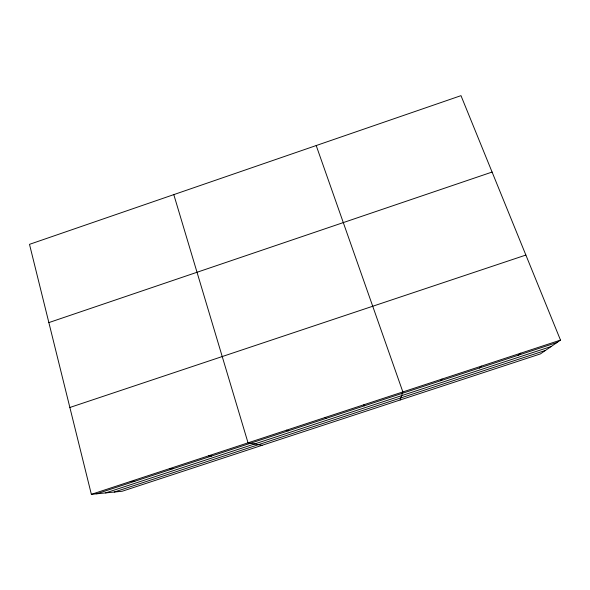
<?xml version="1.0" encoding="UTF-8"?>
<svg xmlns="http://www.w3.org/2000/svg" width="590" height="590" viewBox="0 0 590 590"><rect width="100%" height="100%" fill="white"/><g stroke="black" fill="none" stroke-linecap="round" stroke-linejoin="round"><path stroke-width="0.89" d="M400.131 399.983L402.867 391.937L316.203 145.546M440.804 380.698L442.013 379.068M479.375 368.02L481.329 366.139M518.123 355.283L520.823 353.159M560.5 340.113L540.388 353.926L122.13 491.264L91.362 494.346L29.5 244.341L460.982 95.654L560.5 340.113L91.362 494.346M48.859 322.59L492.09 172.059M69.871 407.476L525.874 255.057M96.642 493.815L557.041 342.488M105.603 492.923L551.178 346.514M114.246 492.053L545.536 350.394M130.265 481.558L134.837 481.263M169.345 468.711L173.202 468.652M208.602 455.805L211.744 455.989M262.085 445.31L248.036 442.839L173.799 194.619M286.489 430.199L288.185 430.862M325.105 417.499L326.093 418.399M363.905 404.747L364.163 405.891"/></g></svg>
